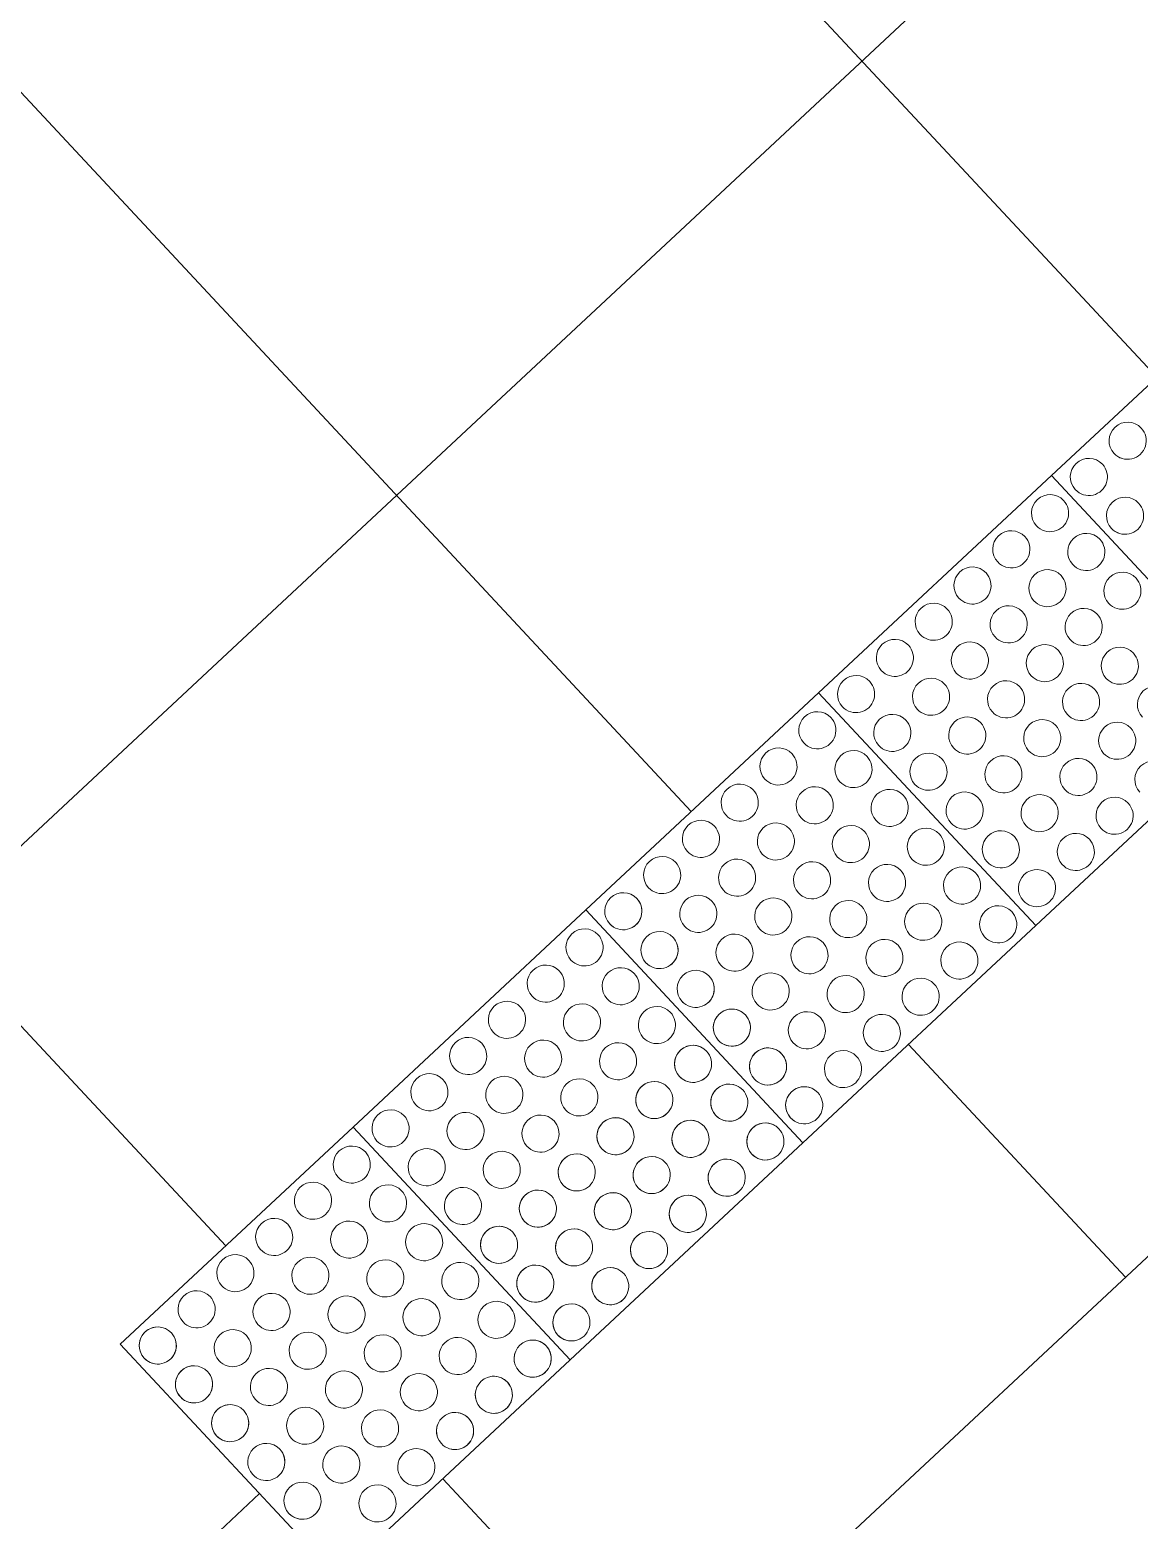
# Model space of a CAD drawing. Header units: millimetres. Extents: x -71377 to 516042, y -145869 to 441446.
# Drawn here: x 279515 to 280561, y 175389 to 176793 of the extents above; entities that cross this region are included whole.
import ezdxf

# ---------------------------------------------------------------- set-up
doc = ezdxf.new("R2010")
doc.units = ezdxf.units.MM
doc.header["$LTSCALE"] = 1000
for name, color, linetype, lineweight in [('A-fnsh', 5, 'Continuous', 5), ('A-hat', 251, 'Continuous', 5), ('A-strs', 7, 'Continuous', 5), ('AA_점형블럭', 8, 'Continuous', 5)]:
    doc.layers.add(name, color=color, linetype=linetype, lineweight=lineweight)

# ---------------------------------------------------------------- blocks, each defined once
blk = doc.blocks.new('점자블럭_원형_개수_ - 점자블럭_원형_개수_-6781048-지반층 배치도')
at = {"layer": 'AA_점형블럭'}
for p, q in [((300, 300), (0, 300)), ((0, 300), (0, 0)), ((300, 0), (300, 300)), ((600, 300), (300, 300)), ((300, 300), (300, 0)), ((600, 0), (600, 300)), ((900, 300), (600, 300)), ((600, 300), (600, 0)), ((900, 0), (900, 300)), ((1200, 300), (900, 300)), ((900, 300), (900, 0)), ((1200, 0), (1200, 300)), ((1500, 300), (1200, 300)), ((1200, 300), (1200, 0)), ((0, 0), (300, 0)), ((300, 0), (600, 0)), ((600, 0), (900, 0)), ((900, 0), (1200, 0))]:
    blk.add_line(p, q, dxfattribs=at)
for centre, start, end in [((25, 275), 360, 180), ((25, 275), 45, 180), ((25, 275), 360, 180), ((25, 275), 45, 180), ((75, 275), 0, 180), ((75, 275), 0, 180), ((75, 275), 0, 180), ((75, 275), 0, 180), ((125, 275), 0, 180), ((125, 275), 0, 180), ((125, 275), 360, 180), ((125, 275), 0, 180), ((175, 275), 360, 180), ((175, 275), 0, 180), ((175, 275), 360, 180), ((175, 275), 0, 180), ((225, 275), 360, 180), ((225, 275), 0, 180), ((225, 275), 360, 180), ((225, 275), 0, 180), ((275, 275), 0, 180), ((275, 275), 0, 180), ((275, 275), 360, 180), ((275, 275), 0, 180), ((325, 275), 360, 180), ((325, 275), 0, 180), ((325, 275), 0, 180), ((325, 275), 0, 180), ((375, 275), 0, 180), ((375, 275), 0, 180), ((375, 275), 0, 180), ((375, 275), 0, 180), ((425, 275), 0, 180), ((425, 275), 0, 180), ((425, 275), 360, 180), ((425, 275), 0, 180), ((475, 275), 0, 180), ((475, 275), 0, 180), ((475, 275), 360, 180), ((475, 275), 360, 180), ((525, 275), 0, 180), ((525, 275), 0, 180), ((525, 275), 360, 180), ((525, 275), 0, 180), ((575, 275), 0, 180), ((575, 275), 0, 180), ((575, 275), 360, 180), ((575, 275), 0, 180), ((625, 275), 360, 180), ((625, 275), 0, 180), ((625, 275), 360, 180), ((625, 275), 0, 180), ((675, 275), 0, 180), ((675, 275), 0, 180), ((675, 275), 0, 180), ((675, 275), 0, 180), ((725, 275), 0, 180), ((725, 275), 0, 180), ((725, 275), 360, 180), ((725, 275), 360, 180), ((775, 275), 360, 180), ((775, 275), 0, 180), ((775, 275), 360, 180), ((775, 275), 0, 180), ((825, 275), 360, 180), ((825, 275), 360, 180), ((825, 275), 0, 180), ((825, 275), 0, 180), ((875, 275), 0, 180), ((875, 275), 0, 180), ((875, 275), 0, 180), ((875, 275), 0, 180), ((925, 275), 360, 180), ((925, 275), 0, 180), ((925, 275), 0, 180), ((925, 275), 0, 180), ((975, 275), 0, 180), ((975, 275), 0, 180), ((975, 275), 0, 180), ((975, 275), 0, 180), ((1025, 275), 0, 180), ((1025, 275), 0, 180), ((1025, 275), 0, 180), ((1025, 275), 0, 180), ((1075, 275), 0, 180), ((1075, 275), 0, 180), ((1075, 275), 360, 180), ((1075, 275), 360, 180), ((1125, 275), 360, 180), ((1125, 275), 0, 180), ((1125, 275), 0, 180), ((1125, 275), 0, 180), ((1175, 275), 360, 180), ((1175, 275), 360, 180), ((1175, 275), 360, 180), ((1175, 275), 360, 180), ((1225, 275), 360, 180), ((1225, 275), 360, 180), ((1225, 275), 360, 180), ((1225, 275), 360, 180), ((1275, 275), 0, 180), ((1275, 275), 0, 180), ((1275, 275), 0, 180), ((1275, 275), 0, 180), ((25, 275), 180, 360), ((25, 275), 180, 225), ((25, 275), 180, 360), ((25, 275), 180, 225), ((75, 275), 180, 360), ((75, 275), 180, 360), ((75, 275), 180, 360), ((75, 275), 180, 360), ((125, 275), 180, 360), ((125, 275), 180, 360), ((125, 275), 180, 360), ((125, 275), 180, 360), ((175, 275), 180, 360), ((175, 275), 180, 360), ((175, 275), 180, 360), ((175, 275), 180, 360), ((225, 275), 180, 360), ((225, 275), 180, 360), ((225, 275), 180, 360), ((225, 275), 180, 360), ((275, 275), 180, 360), ((275, 275), 180, 360), ((275, 275), 180, 360), ((275, 275), 180, 360), ((325, 275), 180, 360), ((325, 275), 180, 360), ((325, 275), 180, 360), ((325, 275), 180, 360), ((375, 275), 180, 360), ((375, 275), 180, 360), ((375, 275), 180, 360), ((375, 275), 180, 360), ((425, 275), 180, 360), ((425, 275), 180, 360), ((425, 275), 180, 360), ((425, 275), 180, 360), ((475, 275), 180, 360), ((475, 275), 180, 360), ((475, 275), 180, 360), ((475, 275), 180, 360), ((525, 275), 180, 360), ((525, 275), 180, 360), ((525, 275), 180, 360), ((525, 275), 180, 360), ((575, 275), 180, 360), ((575, 275), 180, 360), ((575, 275), 180, 360), ((575, 275), 180, 360), ((625, 275), 180, 360), ((625, 275), 180, 195), ((625, 275), 180, 360), ((625, 275), 180, 195), ((625, 275), 255, 360), ((625, 275), 255, 360), ((675, 275), 180, 360), ((675, 275), 180, 360), ((675, 275), 180, 360), ((675, 275), 180, 360), ((725, 275), 180, 360), ((725, 275), 180, 360), ((725, 275), 180, 360), ((725, 275), 180, 360), ((775, 275), 180, 360), ((775, 275), 180, 360), ((775, 275), 180, 360), ((775, 275), 180, 360), ((825, 275), 180, 360), ((825, 275), 180, 360), ((825, 275), 180, 360), ((825, 275), 180, 360), ((875, 275), 180, 360), ((875, 275), 180, 360), ((875, 275), 180, 360), ((875, 275), 180, 360), ((925, 275), 180, 0), ((925, 275), 180, 0), ((925, 275), 180, 0), ((925, 275), 180, 0), ((975, 275), 180, 360), ((975, 275), 180, 360), ((975, 275), 180, 360), ((975, 275), 180, 360), ((1025, 275), 180, 360), ((1025, 275), 180, 360), ((1025, 275), 180, 360), ((1025, 275), 180, 360), ((1075, 275), 180, 360), ((1075, 275), 180, 360), ((1075, 275), 180, 360), ((1075, 275), 180, 360), ((1125, 275), 180, 360), ((1125, 275), 180, 360), ((1125, 275), 180, 360), ((1125, 275), 180, 0), ((1175, 275), 180, 360), ((1175, 275), 180, 360), ((1175, 275), 180, 360), ((1175, 275), 180, 360), ((1225, 275), 180, 360), ((1225, 275), 180, 210), ((1225, 275), 180, 360), ((1225, 275), 180, 210), ((1225, 275), 300, 360), ((1225, 275), 300, 360), ((1275, 275), 180, 0), ((1275, 275), 180, 210), ((1275, 275), 180, 360), ((1275, 275), 180, 210), ((25, 275), 255, 330), ((25, 275), 255, 330), ((25, 225), 360, 180), ((25, 225), 45, 180), ((25, 225), 0, 180), ((25, 225), 45, 180), ((75, 225), 0, 180), ((75, 225), 0, 180), ((75, 225), 0, 180), ((75, 225), 0, 180), ((125, 225), 360, 180), ((125, 225), 0, 180), ((125, 225), 360, 180), ((125, 225), 0, 180), ((175, 225), 360, 180), ((175, 225), 0, 180), ((175, 225), 360, 180), ((175, 225), 0, 180), ((225, 225), 0, 180), ((225, 225), 0, 180), ((225, 225), 360, 180), ((225, 225), 0, 180), ((275, 225), 360, 180), ((275, 225), 0, 180), ((275, 225), 360, 180), ((275, 225), 0, 180), ((325, 225), 360, 180), ((325, 225), 0, 180), ((325, 225), 360, 180), ((325, 225), 0, 180), ((375, 225), 360, 180), ((375, 225), 0, 180), ((375, 225), 0, 180), ((375, 225), 0, 180), ((425, 225), 0, 180), ((425, 225), 0, 180), ((425, 225), 0, 180), ((425, 225), 0, 180), ((475, 225), 360, 180), ((475, 225), 0, 180), ((475, 225), 0, 180), ((475, 225), 0, 180), ((525, 225), 360, 180), ((525, 225), 0, 180), ((525, 225), 360, 180), ((525, 225), 0, 180), ((575, 225), 360, 180), ((575, 225), 0, 180), ((575, 225), 0, 180), ((575, 225), 0, 180), ((625, 225), 0, 180), ((625, 225), 0, 180), ((625, 225), 0, 180), ((625, 225), 0, 180), ((675, 225), 0, 180), ((675, 225), 0, 180), ((675, 225), 0, 180), ((675, 225), 0, 180), ((725, 225), 0, 180), ((725, 225), 0, 180), ((725, 225), 360, 180), ((725, 225), 0, 180), ((775, 225), 0, 180), ((775, 225), 0, 180), ((775, 225), 360, 180), ((775, 225), 0, 180), ((825, 225), 360, 180), ((825, 225), 0, 180), ((825, 225), 360, 180), ((825, 225), 0, 180), ((875, 225), 0, 180), ((875, 225), 0, 180), ((875, 225), 0, 180), ((875, 225), 0, 180), ((925, 225), 0, 180), ((925, 225), 0, 180), ((925, 225), 0, 180), ((925, 225), 0, 180), ((975, 225), 0, 180), ((975, 225), 0, 180), ((975, 225), 0, 180), ((975, 225), 0, 180), ((1025, 225), 0, 180), ((1025, 225), 0, 180), ((1025, 225), 0, 180), ((1025, 225), 0, 180), ((1075, 225), 360, 180), ((1075, 225), 360, 180), ((1075, 225), 0, 180), ((1075, 225), 0, 180), ((1125, 225), 0, 180), ((1125, 225), 0, 180), ((1125, 225), 0, 180), ((1125, 225), 0, 180), ((1175, 225), 360, 180), ((1175, 225), 0, 180), ((1175, 225), 0, 180), ((1175, 225), 0, 180), ((1225, 225), 0, 180), ((1225, 225), 0, 180), ((1225, 225), 360, 180), ((1225, 225), 360, 180), ((25, 225), 180, 360), ((25, 225), 180, 225), ((25, 225), 180, 360), ((25, 225), 180, 225), ((75, 225), 180, 360), ((75, 225), 180, 360), ((75, 225), 180, 360), ((75, 225), 180, 360), ((125, 225), 180, 360), ((125, 225), 180, 360), ((125, 225), 180, 360), ((125, 225), 180, 360), ((175, 225), 180, 360), ((175, 225), 180, 360), ((175, 225), 180, 360), ((175, 225), 180, 360), ((225, 225), 180, 360), ((225, 225), 180, 360), ((225, 225), 180, 360), ((225, 225), 180, 360), ((275, 225), 180, 360), ((275, 225), 180, 360), ((275, 225), 180, 360), ((275, 225), 180, 360), ((325, 225), 180, 360), ((325, 225), 180, 360), ((325, 225), 180, 360), ((325, 225), 180, 360), ((375, 225), 180, 360), ((375, 225), 180, 360), ((375, 225), 180, 360), ((375, 225), 180, 360), ((425, 225), 180, 360), ((425, 225), 180, 360), ((425, 225), 180, 360), ((425, 225), 180, 360), ((475, 225), 180, 360), ((475, 225), 180, 360), ((475, 225), 180, 360), ((475, 225), 180, 360), ((525, 225), 180, 360), ((525, 225), 180, 360), ((525, 225), 180, 360), ((525, 225), 180, 360), ((575, 225), 180, 360), ((575, 225), 180, 360), ((575, 225), 180, 360), ((575, 225), 180, 360), ((625, 225), 180, 360), ((625, 225), 180, 195), ((625, 225), 180, 360), ((625, 225), 180, 195), ((625, 225), 255, 360), ((625, 225), 255, 360), ((675, 225), 180, 360), ((675, 225), 180, 360), ((675, 225), 180, 360), ((675, 225), 180, 360), ((725, 225), 180, 360), ((725, 225), 180, 360), ((725, 225), 180, 360), ((725, 225), 180, 360), ((775, 225), 180, 360), ((775, 225), 180, 360), ((775, 225), 180, 360), ((775, 225), 180, 0), ((825, 225), 180, 360), ((825, 225), 180, 360), ((825, 225), 180, 360), ((825, 225), 180, 360), ((875, 225), 180, 360), ((875, 225), 180, 360), ((875, 225), 180, 360), ((875, 225), 180, 360), ((925, 225), 180, 360), ((925, 225), 180, 360), ((925, 225), 180, 360), ((925, 225), 180, 360), ((975, 225), 180, 360), ((975, 225), 180, 360), ((975, 225), 180, 360), ((975, 225), 180, 360), ((1025, 225), 180, 360), ((1025, 225), 180, 360), ((1025, 225), 180, 360), ((1025, 225), 180, 360), ((1075, 225), 180, 360), ((1075, 225), 180, 360), ((1075, 225), 180, 360), ((1075, 225), 180, 360), ((1125, 225), 180, 360), ((1125, 225), 180, 0), ((1125, 225), 180, 360), ((1125, 225), 180, 0), ((1175, 225), 180, 360), ((1175, 225), 180, 360), ((1175, 225), 180, 360), ((1175, 225), 180, 360), ((1225, 225), 180, 360), ((1225, 225), 180, 210), ((1225, 225), 180, 360), ((1225, 225), 180, 210), ((1225, 225), 300, 360), ((1225, 225), 300, 360), ((25, 225), 255, 330), ((25, 225), 255, 330), ((25, 175), 360, 180), ((25, 175), 45, 180), ((25, 175), 360, 180), ((25, 175), 45, 180), ((75, 175), 0, 180), ((75, 175), 0, 180), ((75, 175), 0, 180), ((75, 175), 0, 180), ((125, 175), 360, 180), ((125, 175), 0, 180), ((125, 175), 360, 180), ((125, 175), 0, 180), ((175, 175), 360, 180), ((175, 175), 0, 180), ((175, 175), 360, 180), ((175, 175), 0, 180), ((225, 175), 360, 180), ((225, 175), 0, 180), ((225, 175), 360, 180), ((225, 175), 0, 180), ((275, 175), 360, 180), ((275, 175), 0, 180), ((275, 175), 0, 180), ((275, 175), 0, 180), ((325, 175), 0, 180), ((325, 175), 0, 180), ((325, 175), 0, 180), ((325, 175), 0, 180), ((375, 175), 0, 180), ((375, 175), 0, 180), ((375, 175), 0, 180), ((375, 175), 0, 180), ((425, 175), 0, 180), ((425, 175), 0, 180), ((425, 175), 360, 180), ((425, 175), 0, 180), ((475, 175), 0, 180), ((475, 175), 0, 180), ((475, 175), 360, 180), ((475, 175), 0, 180), ((525, 175), 360, 180), ((525, 175), 0, 180), ((525, 175), 0, 180), ((525, 175), 0, 180), ((575, 175), 360, 180), ((575, 175), 0, 180), ((575, 175), 0, 180), ((575, 175), 0, 180), ((625, 175), 360, 180), ((625, 175), 0, 180), ((625, 175), 0, 180), ((625, 175), 0, 180), ((675, 175), 0, 180), ((675, 175), 0, 180), ((675, 175), 360, 180), ((675, 175), 0, 180), ((725, 175), 0, 180), ((725, 175), 0, 180), ((725, 175), 0, 180), ((725, 175), 0, 180), ((775, 175), 0, 180), ((775, 175), 0, 180), ((775, 175), 360, 180), ((775, 175), 360, 180), ((825, 175), 360, 180), ((825, 175), 0, 180), ((825, 175), 0, 180), ((825, 175), 0, 180), ((875, 175), 0, 180), ((875, 175), 0, 180), ((875, 175), 0, 180), ((875, 175), 0, 180), ((925, 175), 0, 180), ((925, 175), 0, 180), ((925, 175), 0, 180), ((925, 175), 0, 180), ((975, 175), 0, 180), ((975, 175), 0, 180), ((975, 175), 0, 180), ((975, 175), 360, 180), ((1025, 175), 360, 180), ((1025, 175), 0, 180), ((1025, 175), 0, 180), ((1025, 175), 0, 180), ((1075, 175), 0, 180), ((1075, 175), 0, 180), ((1075, 175), 0, 180), ((1075, 175), 0, 180), ((1125, 175), 0, 180), ((1125, 175), 0, 180), ((1125, 175), 0, 180), ((1125, 175), 360, 180), ((1175, 175), 0, 180), ((1175, 175), 0, 180), ((1175, 175), 0, 180), ((1175, 175), 0, 180), ((25, 175), 180, 360), ((25, 175), 180, 225), ((25, 175), 180, 360), ((25, 175), 180, 225), ((75, 175), 180, 360), ((75, 175), 180, 360), ((75, 175), 180, 360), ((75, 175), 180, 360), ((125, 175), 180, 360), ((125, 175), 180, 360), ((125, 175), 180, 360), ((125, 175), 180, 360), ((175, 175), 180, 360), ((175, 175), 180, 360), ((175, 175), 180, 360), ((175, 175), 180, 360), ((225, 175), 180, 360), ((225, 175), 180, 360), ((225, 175), 180, 360), ((225, 175), 180, 360), ((275, 175), 180, 360), ((275, 175), 180, 360), ((275, 175), 180, 360), ((275, 175), 180, 360), ((325, 175), 180, 360), ((325, 175), 180, 360), ((325, 175), 180, 360), ((325, 175), 180, 360), ((375, 175), 180, 360), ((375, 175), 180, 360), ((375, 175), 180, 360), ((375, 175), 180, 360), ((425, 175), 180, 360), ((425, 175), 180, 360), ((425, 175), 180, 360), ((425, 175), 180, 360), ((475, 175), 180, 360), ((475, 175), 180, 360), ((475, 175), 180, 360), ((475, 175), 180, 360), ((525, 175), 180, 360), ((525, 175), 180, 360), ((525, 175), 180, 360), ((525, 175), 180, 360), ((575, 175), 180, 360), ((575, 175), 180, 360), ((575, 175), 180, 360), ((575, 175), 180, 360), ((625, 175), 180, 360), ((625, 175), 180, 195), ((625, 175), 180, 360), ((625, 175), 180, 195), ((625, 175), 255, 360), ((625, 175), 255, 360), ((675, 175), 180, 360), ((675, 175), 180, 360), ((675, 175), 180, 360), ((675, 175), 180, 360), ((725, 175), 180, 360), ((725, 175), 180, 360), ((725, 175), 180, 360), ((725, 175), 180, 360), ((775, 175), 180, 360), ((775, 175), 180, 360), ((775, 175), 180, 360), ((775, 175), 180, 360), ((825, 175), 180, 360), ((825, 175), 180, 360), ((825, 175), 180, 360), ((825, 175), 180, 360), ((875, 175), 180, 360), ((875, 175), 180, 360), ((875, 175), 180, 360), ((875, 175), 180, 360), ((925, 175), 180, 360), ((925, 175), 180, 360), ((925, 175), 180, 360), ((925, 175), 180, 360), ((975, 175), 180, 360), ((975, 175), 180, 360), ((975, 175), 180, 360), ((975, 175), 180, 360), ((1025, 175), 180, 360), ((1025, 175), 180, 360), ((1025, 175), 180, 360), ((1025, 175), 180, 360), ((1075, 175), 180, 360), ((1075, 175), 180, 0), ((1075, 175), 180, 360), ((1075, 175), 180, 360), ((1125, 175), 180, 360), ((1125, 175), 180, 360), ((1125, 175), 180, 360), ((1125, 175), 180, 360), ((1175, 175), 180, 360), ((1175, 175), 180, 0), ((1175, 175), 180, 360), ((1175, 175), 180, 0), ((25, 175), 255, 330), ((25, 175), 255, 330), ((25, 125), 360, 180), ((25, 125), 0, 180), ((25, 125), 360, 180), ((25, 125), 0, 180), ((75, 125), 360, 180), ((75, 125), 0, 180), ((75, 125), 0, 180), ((75, 125), 0, 180), ((125, 125), 360, 180), ((125, 125), 0, 180), ((125, 125), 360, 180), ((125, 125), 0, 180), ((175, 125), 360, 180), ((175, 125), 0, 180), ((175, 125), 360, 180), ((175, 125), 0, 180), ((225, 125), 360, 180), ((225, 125), 0, 180), ((225, 125), 360, 180), ((225, 125), 0, 180), ((275, 125), 0, 180), ((275, 125), 0, 180), ((275, 125), 360, 180), ((275, 125), 0, 180), ((325, 125), 0, 180), ((325, 125), 15, 180), ((325, 125), 360, 180), ((325, 125), 15, 180), ((375, 125), 0, 180), ((375, 125), 15, 180), ((375, 125), 360, 180), ((375, 125), 15, 180), ((425, 125), 0, 180), ((425, 125), 15, 180), ((425, 125), 0, 180), ((425, 125), 15, 180), ((475, 125), 360, 180), ((475, 125), 15, 180), ((475, 125), 360, 180), ((475, 125), 15, 180), ((525, 125), 0, 180), ((525, 125), 15, 180), ((525, 125), 0, 180), ((525, 125), 15, 180), ((575, 125), 0, 180), ((575, 125), 15, 180), ((575, 125), 360, 180), ((575, 125), 15, 180), ((625, 125), 0, 180), ((625, 125), 0, 180), ((625, 125), 0, 105), ((625, 125), 0, 105), ((675, 125), 0, 180), ((675, 125), 0, 180), ((675, 125), 360, 180), ((675, 125), 0, 180), ((725, 125), 360, 180), ((725, 125), 0, 180), ((725, 125), 360, 180), ((725, 125), 0, 180), ((775, 125), 0, 180), ((775, 125), 0, 180), ((775, 125), 0, 180), ((775, 125), 0, 180), ((825, 125), 360, 180), ((825, 125), 0, 180), ((825, 125), 360, 180), ((825, 125), 0, 180), ((875, 125), 360, 180), ((875, 125), 360, 180), ((875, 125), 0, 180), ((875, 125), 0, 180), ((925, 125), 0, 180), ((925, 125), 0, 180), ((925, 125), 0, 180), ((925, 125), 0, 180), ((975, 125), 360, 180), ((975, 125), 360, 180), ((975, 125), 360, 180), ((975, 125), 0, 180), ((1025, 125), 0, 180), ((1025, 125), 0, 180), ((1025, 125), 0, 180), ((1025, 125), 0, 180), ((1075, 125), 0, 180), ((1075, 125), 0, 180), ((1075, 125), 0, 180), ((1075, 125), 360, 180), ((1125, 125), 0, 180), ((1125, 125), 0, 180), ((1125, 125), 0, 180), ((1125, 125), 0, 180), ((625, 125), 120, 150), ((625, 125), 120, 150), ((25, 125), 180, 360), ((25, 125), 180, 240), ((25, 125), 180, 360), ((25, 125), 180, 240), ((25, 125), 270, 345), ((25, 125), 270, 345), ((75, 125), 180, 360), ((75, 125), 180, 360), ((75, 125), 180, 360), ((75, 125), 180, 360), ((125, 125), 180, 360), ((125, 125), 180, 360), ((125, 125), 180, 360), ((125, 125), 180, 360), ((175, 125), 180, 360), ((175, 125), 180, 360), ((175, 125), 180, 360), ((175, 125), 180, 360), ((225, 125), 180, 360), ((225, 125), 180, 360), ((225, 125), 180, 360), ((225, 125), 180, 360), ((275, 125), 180, 360), ((275, 125), 180, 360), ((275, 125), 180, 360), ((275, 125), 180, 360), ((325, 125), 180, 360), ((325, 125), 180, 270), ((325, 125), 180, 360), ((325, 125), 180, 270), ((325, 125), 300, 330), ((325, 125), 300, 330), ((375, 125), 180, 360), ((375, 125), 180, 270), ((375, 125), 180, 360), ((375, 125), 180, 270), ((375, 125), 300, 330), ((375, 125), 300, 330), ((425, 125), 180, 360), ((425, 125), 180, 270), ((425, 125), 180, 360), ((425, 125), 180, 270), ((425, 125), 300, 330), ((425, 125), 300, 330), ((475, 125), 180, 360), ((475, 125), 180, 270), ((475, 125), 180, 360), ((475, 125), 180, 270), ((475, 125), 300, 330), ((475, 125), 300, 330), ((525, 125), 180, 360), ((525, 125), 180, 270), ((525, 125), 180, 360), ((525, 125), 180, 270), ((525, 125), 300, 330), ((525, 125), 300, 330), ((575, 125), 180, 360), ((575, 125), 180, 270), ((575, 125), 180, 360), ((575, 125), 180, 270), ((575, 125), 300, 330), ((575, 125), 300, 330), ((625, 125), 180, 360), ((625, 125), 180, 360), ((625, 125), 195, 360), ((625, 125), 195, 360), ((675, 125), 180, 360), ((675, 125), 180, 360), ((675, 125), 180, 360), ((675, 125), 180, 360), ((725, 125), 180, 360), ((725, 125), 180, 360), ((725, 125), 180, 360), ((725, 125), 180, 360), ((775, 125), 180, 360), ((775, 125), 180, 360), ((775, 125), 180, 360), ((775, 125), 180, 360), ((825, 125), 180, 360), ((825, 125), 180, 360), ((825, 125), 180, 360), ((825, 125), 180, 360), ((875, 125), 180, 360), ((875, 125), 180, 360), ((875, 125), 180, 360), ((875, 125), 180, 360), ((925, 125), 180, 360), ((925, 125), 180, 360), ((925, 125), 180, 360), ((925, 125), 180, 360), ((975, 125), 180, 360), ((975, 125), 180, 360), ((975, 125), 180, 360), ((975, 125), 180, 360), ((1025, 125), 180, 360), ((1025, 125), 180, 360), ((1025, 125), 180, 360), ((1025, 125), 180, 0), ((1075, 125), 180, 360), ((1075, 125), 180, 360), ((1075, 125), 180, 360), ((1075, 125), 180, 360), ((1125, 125), 180, 360), ((1125, 125), 180, 0), ((1125, 125), 180, 360), ((1125, 125), 180, 0), ((25, 75), 360, 180), ((25, 75), 0, 180), ((25, 75), 360, 180), ((25, 75), 0, 180), ((75, 75), 360, 180), ((75, 75), 0, 180), ((75, 75), 360, 180), ((75, 75), 0, 180), ((125, 75), 360, 180), ((125, 75), 0, 180), ((125, 75), 360, 180), ((125, 75), 0, 180), ((175, 75), 360, 180), ((175, 75), 0, 180), ((175, 75), 360, 180), ((175, 75), 0, 180), ((225, 75), 0, 180), ((225, 75), 0, 180), ((225, 75), 360, 180), ((225, 75), 0, 180), ((275, 75), 0, 180), ((275, 75), 0, 180), ((275, 75), 360, 180), ((275, 75), 0, 180), ((325, 75), 360, 180), ((325, 75), 15, 180), ((325, 75), 0, 180), ((325, 75), 15, 180), ((375, 75), 360, 180), ((375, 75), 15, 180), ((375, 75), 360, 180), ((375, 75), 15, 180), ((425, 75), 0, 180), ((425, 75), 15, 180), ((425, 75), 0, 180), ((425, 75), 15, 180), ((475, 75), 0, 180), ((475, 75), 15, 180), ((475, 75), 360, 180), ((475, 75), 15, 180), ((525, 75), 0, 180), ((525, 75), 15, 180), ((525, 75), 0, 180), ((525, 75), 15, 180), ((575, 75), 0, 180), ((575, 75), 15, 180), ((575, 75), 0, 180), ((575, 75), 15, 180), ((625, 75), 360, 180), ((625, 75), 0, 180), ((625, 75), 120, 150), ((625, 75), 120, 150), ((625, 75), 0, 105), ((625, 75), 0, 105), ((675, 75), 0, 180), ((675, 75), 0, 180), ((675, 75), 0, 180), ((675, 75), 0, 180), ((725, 75), 0, 180), ((725, 75), 0, 180), ((725, 75), 0, 180), ((725, 75), 0, 180), ((775, 75), 0, 180), ((775, 75), 0, 180), ((775, 75), 0, 180), ((775, 75), 0, 180), ((825, 75), 0, 180), ((825, 75), 0, 180), ((825, 75), 360, 180), ((825, 75), 0, 180), ((875, 75), 360, 180), ((875, 75), 360, 180), ((875, 75), 360, 180), ((875, 75), 0, 180), ((925, 75), 0, 180), ((925, 75), 0, 180), ((925, 75), 0, 180), ((925, 75), 0, 180), ((975, 75), 360, 180), ((975, 75), 360, 180), ((975, 75), 0, 180), ((975, 75), 0, 180), ((1025, 75), 0, 180), ((1025, 75), 0, 180), ((1025, 75), 0, 180), ((1025, 75), 0, 180), ((1075, 75), 0, 180), ((1075, 75), 0, 180), ((1075, 75), 360, 180), ((1075, 75), 0, 180), ((1125, 75), 0, 180), ((1125, 75), 0, 180), ((1125, 75), 0, 180), ((1125, 75), 0, 180), ((25, 75), 180, 360), ((25, 75), 180, 345), ((25, 75), 180, 360), ((25, 75), 180, 345), ((75, 75), 180, 360), ((75, 75), 180, 360), ((75, 75), 180, 360), ((75, 75), 180, 360), ((125, 75), 180, 360), ((125, 75), 180, 360), ((125, 75), 180, 360), ((125, 75), 180, 360), ((175, 75), 180, 360), ((175, 75), 180, 360), ((175, 75), 180, 360), ((175, 75), 180, 360), ((225, 75), 180, 360), ((225, 75), 180, 360), ((225, 75), 180, 360), ((225, 75), 180, 360), ((275, 75), 180, 360), ((275, 75), 180, 360), ((275, 75), 180, 360), ((275, 75), 180, 360), ((325, 75), 180, 360), ((325, 75), 180, 270), ((325, 75), 180, 360), ((325, 75), 180, 270), ((375, 75), 180, 360), ((375, 75), 180, 270), ((375, 75), 180, 360), ((375, 75), 180, 270), ((425, 75), 180, 360), ((425, 75), 180, 270), ((425, 75), 180, 360), ((425, 75), 180, 270), ((475, 75), 180, 360), ((475, 75), 180, 270), ((475, 75), 180, 360), ((475, 75), 180, 270), ((525, 75), 180, 360), ((525, 75), 180, 270), ((525, 75), 180, 360), ((525, 75), 180, 270), ((575, 75), 180, 360), ((575, 75), 180, 270), ((575, 75), 180, 360), ((575, 75), 180, 270), ((625, 75), 180, 360), ((625, 75), 180, 360), ((625, 75), 195, 360), ((625, 75), 195, 360), ((675, 75), 180, 360), ((675, 75), 180, 360), ((675, 75), 180, 360), ((675, 75), 180, 360), ((725, 75), 180, 360), ((725, 75), 180, 360), ((725, 75), 180, 360), ((725, 75), 180, 360), ((775, 75), 180, 360), ((775, 75), 180, 360), ((775, 75), 180, 360), ((775, 75), 180, 360), ((825, 75), 180, 360), ((825, 75), 180, 360), ((825, 75), 180, 360), ((825, 75), 180, 360), ((875, 75), 180, 360), ((875, 75), 180, 360), ((875, 75), 180, 360), ((875, 75), 180, 360), ((925, 75), 180, 360), ((925, 75), 180, 360), ((925, 75), 180, 360), ((925, 75), 180, 360), ((975, 75), 180, 360), ((975, 75), 180, 360), ((975, 75), 180, 360), ((975, 75), 180, 360), ((1025, 75), 180, 360), ((1025, 75), 180, 0), ((1025, 75), 180, 360), ((1025, 75), 180, 360), ((1075, 75), 180, 360), ((1075, 75), 180, 360), ((1075, 75), 180, 360), ((1075, 75), 180, 360), ((325, 75), 300, 330), ((325, 75), 300, 330), ((375, 75), 300, 330), ((375, 75), 300, 330), ((425, 75), 300, 330), ((425, 75), 300, 330), ((475, 75), 300, 330), ((475, 75), 300, 330), ((525, 75), 300, 330), ((525, 75), 300, 330), ((575, 75), 300, 330), ((575, 75), 300, 330), ((75, 25), 360, 180), ((75, 25), 0, 180), ((75, 25), 0, 180), ((75, 25), 0, 180), ((125, 25), 360, 180), ((125, 25), 0, 180), ((125, 25), 360, 180), ((125, 25), 0, 180), ((175, 25), 360, 180), ((175, 25), 360, 180), ((225, 25), 360, 180), ((225, 25), 360, 180), ((275, 25), 0, 180), ((275, 25), 0, 180), ((325, 25), 360, 180), ((325, 25), 15, 180), ((325, 25), 360, 180), ((325, 25), 15, 180), ((375, 25), 0, 180), ((375, 25), 15, 180), ((375, 25), 0, 180), ((375, 25), 15, 180), ((425, 25), 0, 180), ((425, 25), 15, 180), ((425, 25), 0, 180), ((425, 25), 15, 180), ((475, 25), 360, 180), ((475, 25), 15, 180), ((475, 25), 360, 180), ((475, 25), 15, 180), ((525, 25), 360, 180), ((525, 25), 15, 180), ((525, 25), 360, 180), ((525, 25), 15, 180), ((575, 25), 0, 180), ((575, 25), 15, 180), ((575, 25), 0, 180), ((575, 25), 15, 180), ((625, 25), 0, 180), ((625, 25), 0, 180), ((625, 25), 0, 105), ((625, 25), 0, 105), ((675, 25), 0, 180), ((675, 25), 0, 180), ((675, 25), 0, 180), ((675, 25), 0, 180), ((725, 25), 360, 180), ((725, 25), 0, 180), ((725, 25), 0, 180), ((725, 25), 0, 180), ((775, 25), 360, 180), ((775, 25), 0, 180), ((775, 25), 0, 180), ((775, 25), 0, 180), ((825, 25), 0, 180), ((825, 25), 0, 180), ((825, 25), 0, 180), ((825, 25), 0, 180), ((875, 25), 0, 180), ((875, 25), 0, 180), ((875, 25), 360, 180), ((875, 25), 0, 180), ((925, 25), 0, 180), ((925, 25), 0, 180), ((925, 25), 0, 180), ((925, 25), 0, 180), ((975, 25), 360, 180), ((975, 25), 0, 180), ((975, 25), 360, 180), ((975, 25), 0, 180), ((1025, 25), 0, 180), ((1025, 25), 360, 180), ((1025, 25), 0, 180), ((1025, 25), 0, 180), ((1075, 25), 360, 180), ((1075, 25), 0, 180), ((1075, 25), 360, 180), ((1075, 25), 0, 180), ((175, 25), 120, 150), ((175, 25), 120, 150), ((175, 25), 0, 60), ((175, 25), 0, 60), ((225, 25), 120, 150), ((225, 25), 120, 150), ((225, 25), 0, 60), ((225, 25), 0, 60), ((275, 25), 120, 150), ((275, 25), 120, 150), ((275, 25), 0, 60), ((275, 25), 0, 60), ((625, 25), 120, 180), ((625, 25), 120, 180), ((75, 25), 180, 360), ((75, 25), 180, 360), ((75, 25), 180, 360), ((75, 25), 180, 360), ((125, 25), 180, 360), ((125, 25), 180, 360), ((125, 25), 180, 360), ((125, 25), 180, 360), ((175, 25), 180, 360), ((175, 25), 180, 360), ((175, 25), 210, 360), ((175, 25), 210, 360), ((225, 25), 180, 360), ((225, 25), 180, 360), ((225, 25), 210, 360), ((225, 25), 210, 360), ((275, 25), 180, 360), ((275, 25), 180, 360), ((275, 25), 210, 360), ((275, 25), 210, 360), ((325, 25), 180, 360), ((325, 25), 180, 270), ((325, 25), 180, 360), ((325, 25), 180, 270), ((325, 25), 300, 330), ((325, 25), 300, 330), ((375, 25), 180, 360), ((375, 25), 180, 270), ((375, 25), 180, 360), ((375, 25), 180, 270), ((375, 25), 300, 330), ((375, 25), 300, 330), ((425, 25), 180, 360), ((425, 25), 180, 270), ((425, 25), 180, 360), ((425, 25), 180, 270), ((425, 25), 300, 330), ((425, 25), 300, 330), ((475, 25), 180, 360), ((475, 25), 180, 270), ((475, 25), 180, 360), ((475, 25), 180, 270), ((475, 25), 300, 330), ((475, 25), 300, 330), ((525, 25), 180, 360), ((525, 25), 180, 270), ((525, 25), 180, 360), ((525, 25), 180, 270), ((525, 25), 300, 330), ((525, 25), 300, 330), ((575, 25), 180, 360), ((575, 25), 180, 270), ((575, 25), 180, 360), ((575, 25), 180, 270), ((575, 25), 300, 330), ((575, 25), 300, 330), ((625, 25), 180, 360), ((625, 25), 180, 195), ((625, 25), 180, 360), ((625, 25), 180, 195), ((625, 25), 240, 360), ((625, 25), 240, 360), ((675, 25), 180, 360), ((675, 25), 180, 360), ((675, 25), 180, 360), ((675, 25), 180, 360), ((725, 25), 180, 360), ((725, 25), 180, 360), ((725, 25), 180, 360), ((725, 25), 180, 360), ((775, 25), 180, 360), ((775, 25), 180, 360), ((775, 25), 180, 360), ((775, 25), 180, 0), ((825, 25), 180, 360), ((825, 25), 180, 360), ((825, 25), 180, 360), ((825, 25), 180, 360), ((875, 25), 180, 360), ((875, 25), 180, 360), ((875, 25), 180, 360), ((875, 25), 180, 360), ((925, 25), 180, 360), ((925, 25), 180, 360), ((925, 25), 180, 360), ((925, 25), 180, 360), ((975, 25), 180, 360), ((975, 25), 180, 360), ((975, 25), 180, 360), ((975, 25), 180, 360), ((1025, 25), 180, 360), ((1025, 25), 180, 360), ((1025, 25), 180, 360), ((1025, 25), 180, 360)]:
    blk.add_arc(centre, 17.5, start, end, dxfattribs=at)

msp = doc.modelspace()

# ---------------------------------------------------------------- hatches: boundary and pattern name
at = {"layer": 'A-hat'}
h = msp.add_hatch(dxfattribs=at)
h.set_pattern_fill('FP_42', color=256, scale=1000, style=0, pattern_type=2)
h.set_pattern_definition([(133, (279101.14, 178927.9), (-438.81, -409.2), []), (223, (279101.14, 178927.9), (409.2, -438.81), [])])
h.paths.add_polyline_path([(279874.3, 174989.8), (279906.5, 175019.8), (279714.8, 175225.3), (279751.4, 175259.4), (279943, 175053.9), (282709, 177633.3), (282517.4, 177838.8), (282553.9, 177872.9), (282745.6, 177667.4), (282777.8, 177697.4), (281765, 178783.4), (282591.4, 179554.1), (279065.5, 183335.2), (277690.5, 182053), (277445, 182316.3), (276413.8, 181354.7), (276277.4, 181501), (275399.8, 180682.6), (275536.2, 180536.3), (275474, 180478.3), (276156, 179747), (275552.7, 179184.3), (278546.6, 175973.7), (278766, 176178.3), (279846.3, 175019.8)])
h.paths.add_polyline_path([(279805, 175335.4), (279600.4, 175554.8), (282233.3, 178010), (282437.9, 177790.6), (279906.5, 175430)])
h.paths.add_polyline_path([(281712, 179698), (281302.8, 180136.8), (281522.2, 180341.4), (281931.4, 179902.6), (281728.1, 179713)])
h.paths.add_polyline_path([(281087.1, 180441.5), (280473.3, 181099.7), (280692.7, 181304.3), (281306.5, 180646.1), (281101.9, 180455.3)])

# ---------------------------------------------------------------- linework, layer by layer
at = {"layer": 'A-fnsh'}
msp.add_line((279943, 175053.9), (282709, 177633.3), dxfattribs=at)
at = {"layer": 'A-strs'}
msp.add_line((279943, 175053.9), (282709, 177633.3), dxfattribs=at)

# ---------------------------------------------------------------- block references
at = {"layer": 'AA_점형블럭', "rotation": 43.00000124847565}
msp.add_blockref('점자블럭_원형_개수_ - 점자블럭_원형_개수_-6781048-지반층 배치도', (279805, 175335.4), dxfattribs=at)

doc.saveas('drawing.dxf')
